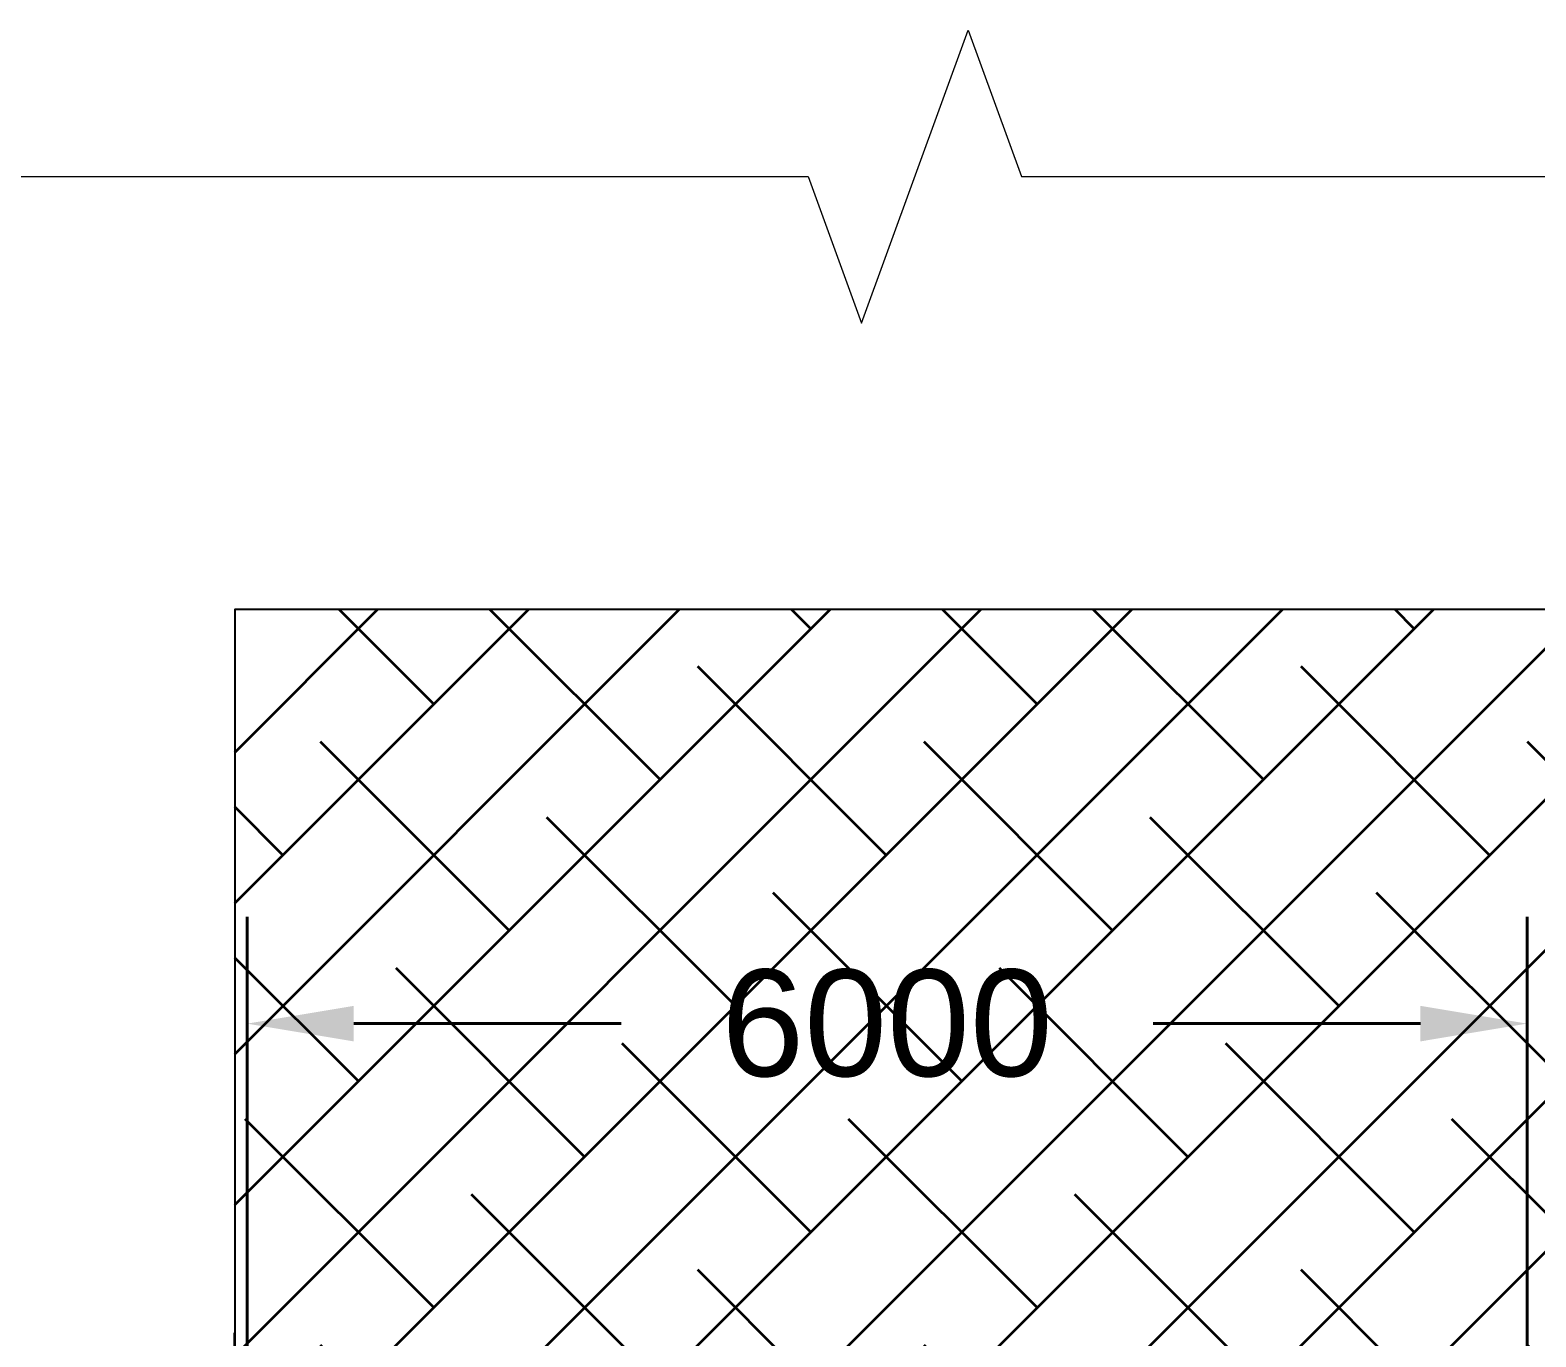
# Model space of a CAD drawing. Header units: millimetres. Extents: x 50357 to 985146, y 723188 to 1803594.
# Drawn here: x 866789 to 873848, y 751164 to 757290 of the extents above; entities that cross this region are included whole.
import ezdxf

# ---------------------------------------------------------------- set-up
doc = ezdxf.new("R2010")
doc.units = ezdxf.units.MM
doc.header["$LTSCALE"] = 3
doc.header["$MEASUREMENT"] = 0
doc.layers.get('Defpoints').update_dxf_attribs({"color": 32})
doc.layers.add('-Dim', color=7, linetype='Continuous', lineweight=40)
doc.layers.add('Hatch (HOR not under LTC submission)', color=252, linetype='Continuous', lineweight=35)
doc.layers.add('00-TITLEBOX', color=7, linetype='Continuous')
doc.layers.add('A-GENM', color=7, linetype='Continuous', lineweight=13, true_color=0x6e6e6e)
doc.styles.get("Standard").update_dxf_attribs({"font": 'arial.ttf'})
doc.dimstyles.get("Standard").update_dxf_attribs({"dimtxt": 0.5, "dimasz": 0.5, "dimexe": 0.18, "dimexo": 0.0625, "dimgap": 0.09, "dimtad": 0, "dimtih": 1, "dimtoh": 1, "dimdec": 3, "dimzin": 0, "dimdsep": 46, "dimtxsty": 'Standard', "dimcen": 0.09, "dimclrd": 256, "dimclre": 256, "dimclrt": 256, "dimadec": 0, "dimazin": 0, "dimtfac": 1, "dimtdec": 3, "dimtofl": 0, "dimtmove": 0, "dimatfit": 3, "dimfxl": 1, "dimtolj": 1, "dimtzin": 0, "dimlwd": -1, "dimlwe": -1, "dimarcsym": 0})

# ---------------------------------------------------------------- blocks, each defined once
blk = doc.blocks.new('*D340')
at = {"layer": '-Dim', "transparency": 16777216}
for p, q in [((867806.2, 751084.1), (867806.2, 753132.6)), ((873806.1, 751084.1), (873806.2, 753132.6)), ((868306.2, 752632.6), (869559.1, 752632.6)), ((873306.2, 752632.6), (872053.3, 752632.6))]:
    blk.add_line(p, q, dxfattribs=at)
for points in [[(868306.2, 752715.9), (868306.2, 752549.3), (867806.2, 752632.6)], [(873306.2, 752715.9), (873306.2, 752549.2), (873806.2, 752632.6)]]:
    blk.add_solid(points, dxfattribs=at)
at = {"layer": 'Defpoints', "color": 0, "transparency": 16777216}
for p in [(873806.2, 752632.6), (867806.2, 751084.1), (873806.1, 751084)]:
    blk.add_point(p, dxfattribs=at)
at = {"layer": '-Dim', "transparency": 16777216, "insert": (870806.2, 752632.6), "char_height": 500, "attachment_point": 5}
blk.add_mtext('\\A1;6000', dxfattribs=at)

msp = doc.modelspace()

# ---------------------------------------------------------------- hatches: boundary and pattern name
at = {"layer": 'Hatch (HOR not under LTC submission)'}
h = msp.add_hatch(dxfattribs=at)
h.set_pattern_fill('ANSI38', color=256, scale=4000)
h.paths.add_polyline_path([(883302.7731, 754573.5724), (867748.3436, 754573.5724), (867748.3436, 741228.5978), (870806.1362, 741227.6876), (883302.7731, 741227.6882)])

# ---------------------------------------------------------------- linework, layer by layer
at = {"linetype": 'Continuous', "lineweight": 0, "ltscale": 2, "flags": 128}
msp.add_lwpolyline([(851718.8573, 756603.5248), (870436.0915, 756603.5248), (870686.0915, 755916.6554), (871186.0915, 757290.3941), (871436.0915, 756603.5248), (892174.2785, 756603.5248)], dxfattribs=at)
at = {"layer": '00-TITLEBOX'}
msp.add_lwpolyline([(883302.7731, 754573.5724), (867748.3436, 754573.5724), (867748.3436, 741228.5978), (870806.1362, 741227.6876), (883302.7731, 741227.6882)], close=True, dxfattribs=at)
at = {"layer": 'A-GENM'}
msp.add_line((867744.0584, 751182.9831), (867744.0584, 741227.6882), dxfattribs=at)

# ---------------------------------------------------------------- dimensions: what is measured, and where the dimension line sits
at = {"layer": '-Dim'}
dim = msp.add_aligned_dim(p1=(867806.1504, 751084.0704), p2=(873806.1463, 751084.0387), distance=1548.5281, dimstyle='Standard', override={"dimtxt": 500, "dimasz": 500, "dimexe": 500, "dimgap": 500, "dimtad": 1, "dimtoh": 0, "dimdec": 0}, dxfattribs=at)
dim.commit()
dim.dimension.update_dxf_attribs({"geometry": '*D340', "text_midpoint": (870806.1565, 752632.5827)})

doc.saveas('drawing.dxf')
